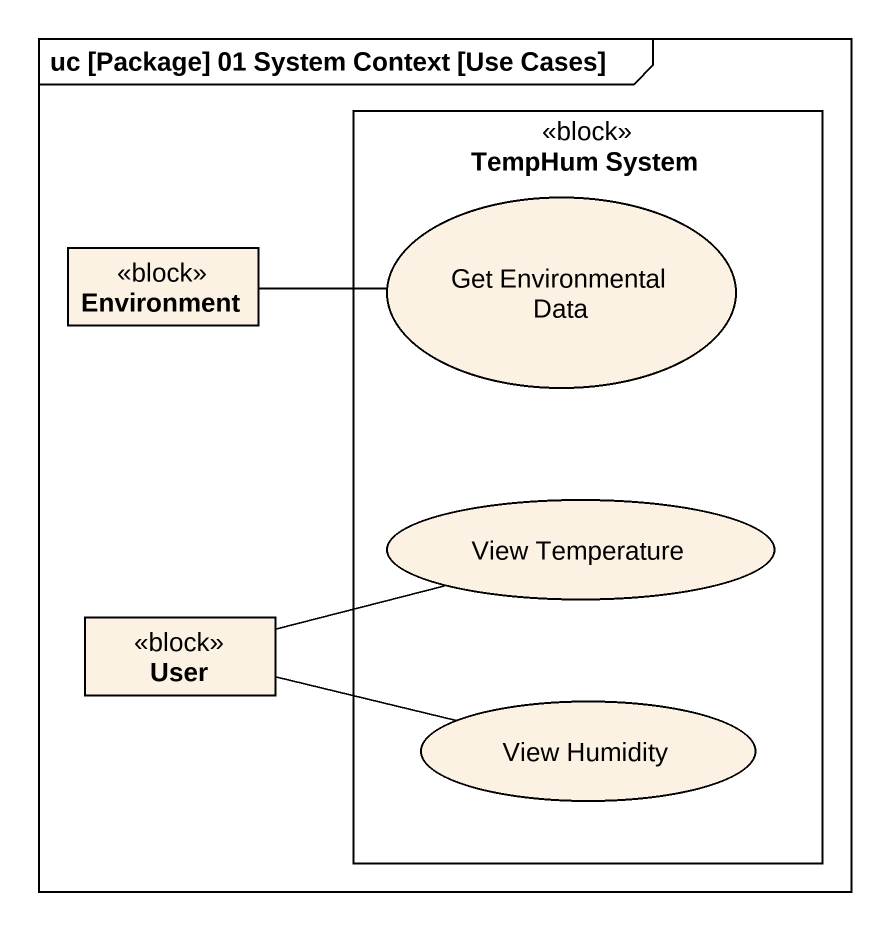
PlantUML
@startuml
mainframe uc [Package] 01 System Context [Use Cases]
allowmixing
hide circle
hide empty members
rectangle "TempHum System" as TempHum_System <<block>> {
  usecase "Get Environmental Data" as Get_Environmental_Data
  usecase "View Temperature" as View_Temperature
  usecase "View Humidity" as View_Humidity
}
class Environment <<block>>
class User <<block>>
Environment -right- Get_Environmental_Data
User -right- View_Temperature
User -right- View_Humidity
@enduml
